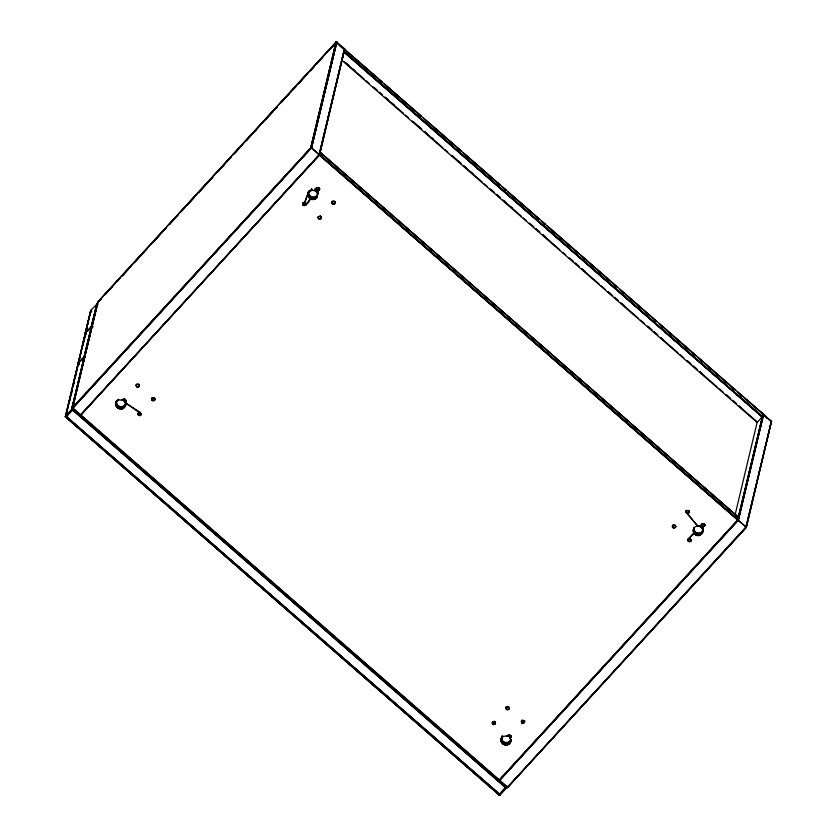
<?xml version="1.0" encoding="UTF-8"?>
<svg xmlns="http://www.w3.org/2000/svg" width="837" height="837" viewBox="0 0 837 837"><rect width="100%" height="100%" fill="white"/><g stroke="black" fill="none" stroke-linecap="round" stroke-linejoin="round"><path stroke-width="1.26" d="M101.371 298.37L97.531 302.084L97.688 302.753M319.588 154.96L344.729 49.048L336.558 41.86L335.951 42.059L310.82 147.553L319.525 155.138L80.247 415.246L80.844 415.33M746.437 527.226L737.669 519.829L746.363 527.415L507.327 787.638L72.505 408.498L72.4 407.588L507.944 787.439L507.086 787.523M693.758 528.053C693.371 531.181 696.604 533.901 699.627 533.179L699.083 535.45L699.732 534.1L699.816 535.241L702.117 533.41L703.394 529.078L702.128 532.029L699.627 533.179L699.816 535.241C693.203 538.003 690.431 526.295 697.734 526.128C700.517 528.22 702.902 520.76 704.764 525.165M311.772 188.953L311.751 190.24L308.372 192.928L304.668 202.659L303.245 202.941L302.659 203.998M116.238 402.105L115.851 403.905L116.395 401.634C115.59 407.65 125.613 408.749 126.031 402.649C126.931 412.222 111.938 409.534 116.521 400.902L115.945 403.319L116.427 401.331M136.211 385.313L137.352 387.301L139.298 386.119M137.959 414.263L138.168 413.237L138.178 414.974L139.674 415.759L141.202 414.294M138.042 413.719C140.951 419.4 141.955 408.686 138.011 413.781M141.181 414.357L141.254 413.813M151.696 398.82C150.974 401.132 155.023 401.634 154.908 399.155M308.56 191.788L308.843 194.268L310.757 196.538C312.034 199.604 303.12 210.265 302.858 203.224C303.695 201.351 306.645 202.669 305.829 204.584M319.211 190.02C315.612 191.38 319.65 199.028 313.865 199.468C309.219 200.493 306.666 195.063 308.665 191.359L304.668 202.659L305.767 203.611M319.535 189.434L319.619 188.89M321.366 217.85L320.226 215.862L318.28 217.034M318.269 216.961C317.568 219.179 321.649 219.702 321.439 217.296M335.03 202.941L334.559 201.309L335.03 202.7M495.431 723.314C493.181 716.911 490.963 728.441 495.462 723.262M501.53 737.805L501.101 739.657L503.225 736.414L507.871 735.775L510.141 737.753L510.664 741.268L510.999 739.835L509.084 742.409L504.512 742.419L502.263 740.463L501.614 737.606C497.617 745.526 511.689 748.016 511.125 739.353M505.956 707.778C505.245 709.922 508.948 710.655 509.116 708.353M509.095 708.416L509.168 707.872L508.844 709.106M521.441 721.285C523.167 727.322 525.144 718.931 524.548 720.898M675.689 526.264C676.055 529.068 671.473 528.492 672.519 525.929M672.477 526.17L673.44 527.77L675.438 527.195M686.068 511.564L686.183 511.02L686.424 512.725L697.734 526.128L699.952 526.536L702.201 528.492L702.85 531.338L703.059 530.616L702.724 532.07L699.816 534.163M686.099 512.056L686.131 511.261M687.888 539.98L688.087 539.195L688.108 540.922L689.594 541.717L690.703 541.204L691.174 539.76M687.92 540.461L688.537 538.62L690.211 538.411M689.28 511.909L689.301 511.846M703.802 523.805L704.733 524.38L704.639 525.887M140.511 412.568L125.152 402.681L125.717 399.981L125.487 403.968L125.707 400.463L125.152 402.681L141.15 413.865M65.799 417.213L65.443 416.251L78.228 363.227L85.029 356.374M97.437 303.507L90.825 310.36L85.228 333.178L85.594 334.141M501.75 736.884L501.991 736.183L501.101 740.986L501.708 739.081L501.248 741.634L501.928 739.793L501.802 742.848L502.263 740.463L502.692 743.873L503.236 741.603L503.236 744.281L503.843 742.063L503.832 744.616L504.512 742.419L504.47 744.867L505.224 742.66L505.736 745.087L505.977 742.806L506.343 745.076L506.73 742.827L506.95 744.993L508.216 742.524C510.151 741.415 511.093 740.044 510.79 740.735M699.083 535.45L703.258 529.8L702.85 531.338L703.394 529.078L703.132 530.292M116.197 402.294L115.851 403.905L116.395 401.634L115.83 404.491L116.374 402.377L115.893 405.087L116.489 403.11L116.019 405.663L116.709 403.821L116.584 406.876L117.044 404.48L116.992 407.42L117.483 405.098L117.462 407.901L118.007 405.631L118.007 408.31L118.613 406.081L118.603 408.644L119.283 406.437L119.241 408.895L120.005 406.688L120.591 409.115L120.748 406.824L121.271 409.094L121.511 406.845L121.94 408.969L122.987 406.552L125.299 404.721L126.042 401.906M119.911 409.052L120.005 406.688M505.129 745.024L505.224 742.66M508.028 743.737L507.525 744.836L507.484 742.733L506.95 744.993L510.685 741.059L509.524 743.549L508.614 744.313L508.53 743.612L508.09 744.606L508.268 743.695L507.525 744.836L507.682 743.706M125.644 400.285C125.341 398.674 123.018 398.234 122.579 400.096L117.808 399.919L117.462 400.839L118.132 399.657L116.113 402.754L116.416 401.634M328.512 51.026L336.464 42.352C334.047 40.26 344.792 51.35 344.729 49.048M499.25 779.896L499.344 780.764L738.454 519.997L763.637 414.252L762.957 414.21M771.588 421.618L763.637 414.252L762.936 414.367L767.173 418.008M77.998 364.806L85.426 333.011L92.405 326.189M79.023 364.032L78.092 363.227L85.426 333.011L85.133 334.382M125.937 401.174L125.152 402.681L125.299 400.756M84.213 356.708L71.689 409.272L505.307 787.45L506.144 786.403L498.779 794.847L500.149 794.951L506.27 788.297L506.312 786.32M508.362 735.367L510.591 735.713L510.371 738.652C509.335 735.012 512.213 735.399 510.068 738.056M699.973 534.194L699.816 535.241L702.117 533.41L703.258 529.8L702.693 531.861M311.029 190.449L311.385 189.329M121.94 408.969L122.265 406.751M118.739 399.228L118.007 400.442M136.253 385.062L136.138 385.606C136.107 382.969 140.302 383.806 139.308 386.192M151.633 399.113L151.947 398.13L151.664 399.605M331.808 202.606L332.007 201.832M331.933 202.062C330.908 204.301 334.863 205.316 335.051 202.889M334.978 203.192L335.093 202.648M495.389 723.566L495.504 723.022M524.537 722.164L524.653 721.379L524.182 722.812M675.49 527.279L675.689 526.504M689.353 511.606L689.029 512.6M704.838 525.113L702.201 528.492L702.735 526.222L701.165 524.621L700.632 526.891L701.73 525.5M116.259 406.29L116.709 403.821M122.589 408.759L122.987 406.552L123.185 408.466L123.667 406.227L123.75 408.09L125.299 404.721L125.006 406.552L126.031 402.649M501.478 742.262L501.928 739.793M510.465 740.986L510.873 740.044M702.609 531.443L702.934 530.888M702.829 531.505L702.724 532.07L702.923 531.181M308.351 192.688L307.995 194.351L308.487 192.091L307.995 194.351L308.529 192.081L310.265 190.114M501.614 737.606L501.049 740.316L501.604 738.349M308.884 191.527L308.121 193.619L308.665 191.359L308.424 192.353M101.497 298.474L97.626 302.691L72.505 408.498L311.531 147.657L336.798 41.976L311.615 147.72L72.505 408.498L97.395 304.009M499.48 795.15L65.422 416.721L90.825 310.36L91.788 311.207M65.558 416.993L77.935 364.597L78.427 365.026M78.27 364.252L84.84 335.616M85.353 333.921L90.825 310.36L85.29 333.021L86.263 334.005M65.673 417.119L68.09 406.949M68.697 404.407L72.327 389.153M72.934 386.621L78.082 365.016M78.563 363.017L81.482 350.755M82.068 348.297L84.987 336.024M85.458 334.036L90.532 311.73L91.024 312.159M66.405 414.681L65.893 417.318L73.143 409.544M69.733 400.724L70.632 396.916M71.333 394.457L72.453 389.31M73.06 386.767L73.959 382.959M75.56 376.713L76.68 371.544M83.062 344.781L85.102 336.212M86.462 330.5L87.32 326.869M79.138 363.907L78.186 363.07L84.286 356.405L91.411 326.493M85.384 332.864L91.474 326.189L96.799 303.841M84.349 356.572L71.992 409.021L84.506 356.478L71.689 409.272L65.495 416.094L500.296 794.815L65.704 415.79M97.908 304.542L96.946 303.705L91.474 326.189L97.102 303.611L91.474 326.189L92.457 327.026M97.531 302.084L98.034 302.387L71.689 409.272M97.573 302.628L72.16 408.916L506.563 787.784M116.563 401.373L116.353 402.21L117.504 400.201M124.901 399.333L121.93 399.877L122.945 399.322M123.698 399.155L122.652 399.804L125.152 402.681M124.315 399.134L125.529 400.002M125.152 399.521L125.623 401.185M124.849 402.074L125.32 401.708M136.169 386.098C140.354 390.283 137.373 380.887 139.319 385.459M136.609 384.424L136.19 385.365M136.264 385.135L136.797 384.256M136.504 386.767L139.183 386.338L138.963 386.84M138.429 412.829L138.21 413.332L140.281 412.453M138.325 415.173L141.003 414.744L139.978 412.672M140.783 415.246L141.223 413.562M151.738 399.845L151.696 399.061M154.301 398.119C148.934 396.728 156.247 398.684 154.479 398.307M151.842 400.065L151.811 399.542M152.167 400.452L154.667 399.845L153.642 397.774M153.087 400.85L154.667 399.845M154.594 400.149L154.918 398.904L154.719 399.929M319.588 154.887L311.531 147.657L336.641 41.892M302.659 204.249L302.984 203.004M302.764 204.73L302.732 203.946M302.879 204.95L302.764 204.186M303.203 205.337L305.704 204.73L304.668 202.659M304.113 205.735L305.704 204.73M305.955 203.789L305.631 205.034L305.819 204.51M307.974 195.084L308.518 192.824M308.089 195.827L308.623 193.556M309.355 190.941L309.177 191.694L309.952 190.365M308.309 196.528L308.843 194.268M308.644 197.197L309.177 194.937M344.394 49.299L319.357 154.468L344.551 48.745L319.023 154.855L319.525 155.138L319.012 154.845L319.525 155.138M309.083 197.814L309.617 195.544M344.666 48.881L319.525 154.678L80.572 415.382M349.604 53.819L344.687 49.529L344.394 51.779L762.172 416.92L757.087 422.465L341.914 60.369M309.606 198.348L310.15 196.088M310.883 199.154L311.427 196.894L310.757 196.538M311.605 199.405L312.138 197.145L311.427 196.894M312.347 199.541L312.892 197.281L315.811 196.685L317.788 194.519M318.175 192.364L317.642 194.623L316.972 192.51L314.733 190.554L315.277 188.294M313.111 199.562L313.655 197.302M316.616 189.748L315.403 190.909L315.947 188.649L316.553 189.099L316.009 191.37L317.066 190.585L316.501 189.528M313.865 199.468L314.398 197.208M311.709 189.057L311.751 190.24L314.733 190.554C314.838 188.315 319.472 185.699 319.546 189.193L319.577 188.649M316.574 188.409L316.972 187.739M314.586 199.258L315.13 196.998L317.432 195.167L316.899 197.438M319.504 188.953L318.405 187.446L319.368 189.832C317.526 192.353 314.681 189.696 319.608 189.141L319.295 190.125M318.07 191.631L317.537 193.891L317.778 190.836L316.543 191.903L317.077 189.633L317.851 190.92M315.267 198.944L315.811 196.685M316.972 192.51L317.516 190.25M315.894 198.526L316.428 196.266M316.438 198.024L316.982 195.753M318.468 216.511C316.721 218.813 321.084 220.529 321.387 217.787M318.51 218.666L321.188 218.237L320.226 215.862L321.335 217.358M320.969 218.729L321.303 218.018M321.314 218.091L321.429 217.547M331.839 203.098L332.467 201.246L331.933 202.135M331.923 203.339L331.881 202.554M332.027 203.558L331.986 203.035M332.352 203.935L334.967 203.119M332.059 201.916L333.388 200.901L334.486 201.612M334.287 201.466C333.178 200.116 336.15 204.919 333.084 203.987M334.915 202.219L334.884 201.696M334.779 203.632L335.103 202.397M495.431 723.074L495.138 721.86L492.533 721.986C491.173 723.848 494.573 725.47 495.378 723.492M493.422 724.664L492.533 721.986M495.065 722.164L494.301 721.327M495.18 724.005L495.473 722.53M505.914 708.573C505.579 707.84 507.682 710.791 508.77 709.002M506.343 706.888L506.008 707.6C506.866 704.503 510.382 708.813 508.551 707.087M506.123 707.391L506.531 706.721M507.086 709.766L506.197 707.087L508.729 707.265M507.797 736.079L508.205 735.263L507.159 735.849M508.017 735.503L506.49 735.713M508.634 735.221L509.231 735.085M508.927 735.127L510.193 735.012M510.308 737.899L510.779 737.146M509.995 741.582L510.518 740.693M524.035 720.594L522.225 720.092L521.472 722.31M524.527 722.101C523.575 724.277 520.206 722.09 521.838 720.395M506.866 785.797L506.27 788.297L505.307 787.45L506.228 786.225M522.57 723.273L521.681 720.594L524.213 720.772M672.393 526.714C672.257 524.297 675.365 524.255 675.585 526.316M672.529 525.992L672.864 525.28M673.607 528.157L672.718 525.479L675.323 525.354L675.574 527.048M686.466 510.685C684.812 509.775 691.383 511.397 688.537 510.424M686.173 512.296L686.131 511.512M686.277 512.516L686.246 511.993M686.35 512.213L697.734 526.128M686.497 512.422L687.522 513.301L689.102 512.296L688.882 512.788M687.271 513.248L686.382 510.57L688.914 510.748M687.522 513.301L688.956 512.485M688.359 538.787L688.129 539.29L693.863 533.179L694.407 530.909M687.993 540.702L687.951 539.917M688.537 538.62L690.138 538.714L691.069 539.823M688.108 540.922L688.066 540.399M688.746 538.484L693.863 533.179M689.092 541.665L688.202 538.986L690.881 539.363M689.343 541.706L690.923 540.702L690.703 541.204M693.214 530.323L693.883 527.331M693.203 531.066L693.737 528.796M693.308 531.798L693.852 529.528M693.528 532.51L694.072 530.239M694.302 533.786L694.846 531.516M694.836 534.32L695.369 532.06M695.442 534.78L695.976 532.51M696.112 535.136L696.646 532.866M696.823 535.377L697.367 533.117M697.577 535.513L698.11 533.253M698.33 535.544L698.874 533.274M701.542 525.322L702.337 523.878M701.835 525.72L702.295 526.557L701.239 527.341L701.772 525.071M704.587 525.803L703.258 526.808L701.981 525.929M704.252 526.17L701.762 527.875L702.306 525.615M702.756 526.755L701.866 524.077L704.398 524.255M702.128 532.029L702.661 531.15M704.733 524.925L704.733 524.38M704.513 526.107L704.838 524.862M735.116 514.724L757.276 421.67M319.556 155.201L319.87 154.74L737.993 519.442L737.627 519.944L319.493 155.263L320.142 152.554L738.276 517.224L762.549 416.397L344.415 51.727L344.038 52.25L762.172 416.92M738.108 518.511L763.135 414.137M737.972 519.777L763.124 413.98L344.687 49.529M763.49 414.158L738.297 519.882L499.187 780.534M309.104 191.234L308.121 193.619L308.34 192.73M85.259 357.242L84.286 356.405L91.547 326.367L92.509 327.204M125.435 405.296L125.895 403.371M84.286 356.405L91.704 326.273L84.286 356.405L84.945 355.976M508.614 744.313L508.823 743.486M510.936 736.445L510.371 738.652L510.936 735.953L510.518 737.711M703.153 530.229L703.028 530.658M308.121 193.619L308.56 192.081M501.248 739.008L501.991 736.183M507.525 744.836L507.829 743.737M510.79 740.431L510.999 739.877M700.171 534.184L699.816 535.241L700.402 534.152M501.802 737.805L502.472 735.901M151.675 398.872L151.821 398.339M305.903 204.28L305.746 204.814L310.213 198.798M319.41 189.915L319.567 189.382M318.342 216.731L318.186 217.997M492.418 722.205L492.25 723.471M505.925 707.84L506.082 707.307M508.969 708.887L509.137 707.621M521.409 721.348L521.681 720.594M672.446 526.222L672.718 525.479M686.11 511.323L686.382 510.57M79.191 364.074L78.228 363.227L78.071 364.001M510.727 740.609L510.968 739.971M507.965 743.193L510.068 741.279M700.098 533.64L702.201 531.736M316.543 191.903L317.066 190.585M701.762 527.875L702.295 526.557M316.009 191.37L316.396 189.047L315.403 190.909M701.239 527.341L701.866 524.077M116.353 402.21L117.222 400.484M700.496 534.916L700.967 533.933M122.579 400.096L122.777 399.552M508.216 742.524L507.64 743.455M700.349 532.97L699.774 533.912M73.499 409.063L72.662 410.109L73.426 409.167M522.309 723.576L522.518 723.011L521.754 723.576M702.201 528.492L703.258 526.808M319.797 154.887L737.889 519.62M344.3 51.925L762.392 416.659M284.308 192.897L283.408 194.048M319.713 155.002L737.795 519.746M151.874 398.422L152.282 397.763M316.794 187.917L316.355 189.591L314.733 190.554M344.153 52.114L762.235 416.857M201.497 283.314L200.461 284.528M319.608 155.127L738.108 520.363L737.679 519.861M107.146 386.275L108.8 384.465M97.469 302.209L336.118 41.944L310.83 147.594L311.27 148.097L310.82 147.553L311.531 147.657M97.469 302.408L336.38 41.85L311.04 147.5L72.317 407.776M103.955 295.44L119.911 278.146M121.616 276.179L148.996 246.329M150.765 244.404L165.831 228.072M168.425 225.143L213.456 176.021M215.224 174.096L231.179 156.801M232.885 154.835L277.099 106.728M279.684 103.788L295.639 86.504M297.344 84.527L336.558 41.86M104.97 294.572L114.679 283.973M116.448 282.048L120.047 278.25L117.462 281.201M121.742 276.273L130.572 266.637M134.108 262.787L147.417 248.39M151.769 243.525L165.967 228.166M169.43 224.264L178.26 214.638M180.907 211.751L185.395 206.98L181.922 210.893M187.09 205.002L195.042 196.339M198.568 192.489L212.765 177.13M216.228 173.228L231.305 156.906L228.731 159.846M233.889 153.966L242.72 144.33M245.377 141.443L249.855 136.682M251.55 134.705L258.685 127.046M263.038 122.181L277.225 106.822L275.53 108.81M280.698 102.92L295.775 86.598M298.359 83.658L307.189 74.022M309.836 71.135L314.314 66.374M316.02 64.397L323.145 56.749M327.497 51.873L336.798 41.976L311.374 147.574L72.38 408.351M99.802 300.462L101.57 298.527M105.096 294.676L112.168 286.976M122.757 275.415L128.061 269.64M135.123 261.939L138.66 258.078M140.417 256.153L143.954 252.303M152.784 242.678L159.846 234.967M164.261 230.154L166.029 228.229M169.566 224.379L176.628 216.668M187.226 205.117L194.289 197.406M199.583 191.631L208.413 181.995M211.07 179.108L212.828 177.182M217.243 172.37L224.316 164.669M234.904 153.108L240.209 147.333M246.392 140.585L249.918 136.734M251.686 134.809L256.101 129.997M264.053 121.323L272.883 111.698M281.713 102.062L288.775 94.361M293.191 89.549L295.838 86.661M299.374 82.8L304.668 77.025M310.851 70.287L314.388 66.437M316.145 64.501L320.561 59.689M344.551 48.745L339.623 45.198M72.296 408.079L311.207 147.521M71.867 410.747L73.583 408.885M80.321 415.298L319.42 154.542M80.488 415.372L319.472 154.604M763.229 414.127L767.383 418.249M763.041 414.43L738.297 519.882L763.637 414.252L763.166 414.514M769.224 419.818L771.4 421.011M771.243 421.566L746.363 526.944L507.243 787.617M771.39 421.743L746.374 527.415L745.861 527.122L771.505 421.157L746.196 526.745L507.17 787.575M499.166 780.053L737.889 519.777M499.145 780.356L738.056 519.787M499.281 780.691L738.454 519.997M507.421 787.648L746.416 527.09M499.323 793.978L498.58 794.648M700.632 526.891L701.657 525.803M117.797 374.683L116.741 375.656M738.276 517.224L320.341 152.365M66.113 417.192L65.422 416.721C67.473 416.544 66.039 417.935 65.401 416.407M344.739 49.477L382.185 82.036M91.474 326.189L92.53 325.666M507.871 735.775L509.001 734.823M124.577 401.279L125.77 400.285M509.796 737.251L510.988 736.257L510.664 735.409M505.203 785.451L73.311 408.78L72.348 408.843L506.605 787.575M698.487 526.149L701.584 525.563M312.138 197.145L312.892 197.281M85.196 333.335L85.824 334.172M86.106 333.932L85.196 333.492L86.012 334.298M65.401 416.564L66.311 417.014M86.002 334.036L85.217 333.639L85.908 334.109M65.422 416.721L499.658 795.15M763.742 415.142L771.295 421.628M384.152 83.752L421.534 116.353M423.449 118.122L460.884 150.681M462.798 152.439L500.244 184.998M502.158 186.766L506.144 190.145M508.059 191.914L539.593 219.325M541.508 221.094L545.494 224.473M547.408 226.241L578.953 253.642M617.319 287.112L580.868 255.411L584.739 258.895M620.217 289.738L656.668 321.429M696.028 355.756L659.566 324.055L663.448 327.539M697.995 357.472L735.378 390.073M737.345 391.789L763.082 413.97L744.124 397.899M351.571 55.535L377.152 77.851M379.119 79.567L382.07 82.141M385.02 84.715L388.964 88.147M390.931 89.862L415.518 111.311M418.479 113.884L421.429 116.458M424.38 119.032L428.314 122.464M430.281 124.179L454.878 145.638M457.829 148.212L460.779 150.786M463.729 153.359L494.228 179.955M497.178 182.529L500.128 185.103M503.089 187.676L506.04 190.25M508.007 191.966L533.587 214.282M536.538 216.856L539.488 219.43M542.439 222.004L545.389 224.578M547.356 226.293L571.953 247.742M575.887 251.173L578.838 253.747M586.716 260.61L611.303 282.069M615.247 285.501L617.214 287.217M620.165 289.79L624.099 293.222M626.066 294.938L650.663 316.386M654.597 319.818L656.564 321.534M665.415 329.255L690.012 350.713M692.963 353.287L695.913 355.861M698.874 358.435L702.808 361.866M704.775 363.582L728.389 384.173M732.323 387.604L735.273 390.178M738.224 392.752L742.157 396.194M346.037 63.005L348.987 65.579M352.921 69.011L354.888 70.726M374.568 87.885L377.518 90.459M379.485 92.175L382.436 94.748M385.386 97.322L388.337 99.906M392.271 103.338L394.237 105.054M413.917 122.212L421.785 129.076M424.746 131.65L427.697 134.223M431.63 137.655L433.597 139.371M452.294 155.672L461.145 163.393M464.096 165.977L467.046 168.551M470.98 171.983L472.947 173.698M491.643 189.999L494.594 192.573M496.561 194.289L500.495 197.72M503.445 200.294L506.395 202.868M510.34 206.3L512.307 208.015M530.993 224.316L533.943 226.89M535.91 228.606L539.855 232.037M542.805 234.622L545.755 237.195M570.353 258.643L573.303 261.217M575.27 262.933L579.204 266.365M582.154 268.939L585.105 271.512M608.719 292.103L612.653 295.534M614.62 297.25L618.553 300.692M621.514 303.266L624.465 305.84M648.068 326.43L652.013 329.862M653.979 331.578L657.913 335.009M660.864 337.583L662.831 339.299M687.428 360.747L691.362 364.179M693.329 365.895L697.263 369.337M700.213 371.91L702.18 373.626M726.778 395.074L730.711 398.506M732.678 400.222L736.623 403.654M739.573 406.227L741.54 407.943M344.457 61.928L364.137 79.086M366.104 80.802L369.054 83.376M372.988 86.807L374.955 88.523M384.79 97.102L403.476 113.403M405.443 115.119L408.393 117.693M412.327 121.124L414.294 122.84M418.238 126.272L420.205 127.988M424.139 131.419L442.825 147.72M444.792 149.436L447.743 152.01M451.677 155.441L453.644 157.157M457.577 160.589L459.544 162.305M463.478 165.736L482.175 182.037M484.142 183.753L487.092 186.327M490.043 188.9L492.993 191.474M496.927 194.906L498.894 196.622M502.828 200.053L521.514 216.354M523.481 218.07L526.431 220.644M529.382 223.217L532.342 225.791M536.276 229.223L538.243 230.939M542.177 234.37L559.88 249.813M562.83 252.387L565.781 254.961M568.731 257.534L571.681 260.108M575.615 263.529L577.582 265.245M581.516 268.677L599.229 284.12M601.196 285.835L605.13 289.267M608.081 291.841L611.031 294.415M614.965 297.846L616.932 299.562M620.866 302.994L638.568 318.437M640.535 320.152L644.48 323.584M647.43 326.158L650.38 328.732M654.314 332.163L656.281 333.879M660.215 337.311L677.918 352.754M679.885 354.469L683.819 357.901M686.769 360.475L689.719 363.049M699.554 371.628L717.267 387.071M719.234 388.786L723.168 392.218M726.118 394.792L729.069 397.366M738.904 405.945L757.59 422.246M320.247 152.439L393.055 215.936M395.022 217.651L432.405 250.263M434.382 251.979L471.765 284.58M473.679 286.348L477.665 289.738M479.58 291.496L511.114 318.907M513.029 320.676L517.015 324.055M518.877 325.875L549.49 352.367M552.389 354.993L556.375 358.382M558.237 360.203L588.84 386.694M591.738 389.32L628.189 421.011M631.035 423.7L667.549 455.338M670.395 458.017L706.899 489.666M708.866 491.382L738.38 517.12M90.699 310.517L91.662 311.354M90.49 311.51L91.097 312.044M91.955 325.844L92.823 326.597M91.777 325.938L92.844 326.869M91.62 326.053L92.625 327.079M85.228 333.178L86.138 334.151M85.102 333.743L85.792 334.57M84.422 356.269L85.384 357.106M77.883 364.158L78.605 364.786M77.893 364.377L78.511 364.911M72.934 408.738L506.573 786.926M72.537 408.78L506.615 787.366M71.992 409.021L506.49 787.973M71.836 409.136L506.395 788.14M65.589 415.947L500.149 794.951M65.443 416.251L499.835 795.108M65.485 416.868L499.114 795.056M78.301 362.923L79.264 363.771M72.85 408.121L72.463 407.713M702.735 526.222L703.3 527.603M305.84 203.307L305.84 203.851M689.322 511.114L689.28 511.658M675.658 526.013L675.616 526.557M321.398 217.055L321.366 217.599M154.876 398.663L154.845 399.207M505.998 707.537L505.883 708.081L505.998 707.537M691.174 540.011L690.975 540.786L691.174 540.011M139.381 385.888L139.224 386.422L139.381 385.888M691.142 539.52L691.1 540.064L691.142 539.52"/></g></svg>
